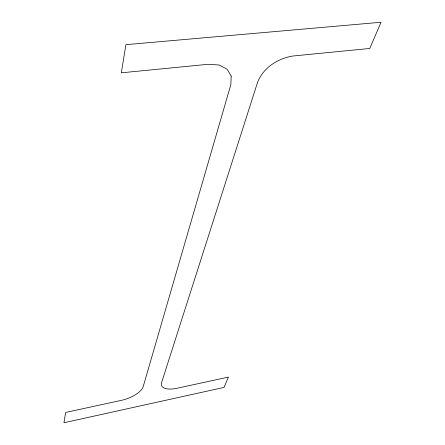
<?xml version="1.0" encoding="UTF-8"?>
<svg xmlns="http://www.w3.org/2000/svg" width="445" height="445" viewBox="0 0 445 445"><rect width="100%" height="100%" fill="white"/><g stroke="black" fill="none" stroke-linecap="round" stroke-linejoin="round"><path stroke-width="0.67" d="M231.194 76.156L230.821 84.695L143.212 386.56A20.526 8.789 -19 0 1 121.407 400.339L65.643 412.448L63.958 422.75L224.002 387.423L228.446 377.087L176.988 388.268A20.014 8.466 -20.6 0 1 161.574 382.633L257.733 81.83C263.64 67.462 278.097 58.301 293.094 55.987L369.767 48.477L381.042 22.25L125.918 44.667L121.307 72.819L208.371 64.286L219.129 65.009L227.134 69.214L231.194 76.156"/></g></svg>
